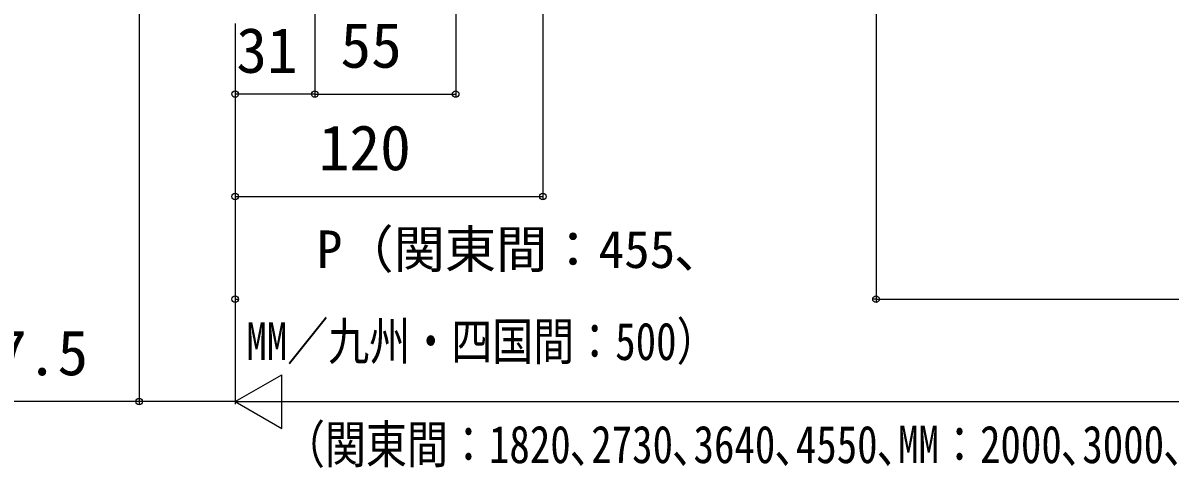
# Model space of a CAD drawing. Units: millimetres, scale not verified. Extents: x -1050 to 1050, y -1571 to 1561.
# Drawn here: x -570.3 to -122.8, y -586.7 to -413.1 of the extents above; entities that cross this region are included whole.
import ezdxf
from ezdxf.enums import TextEntityAlignment as Align

# ---------------------------------------------------------------- set-up
doc = ezdxf.new("R2010")
doc.units = ezdxf.units.MM
doc.header["$LTSCALE"] = 8
doc.layers.add('0-6_YKK_D', color=6, linetype='Continuous')
doc.styles.add('ＭＳ ゴシック', font='')
doc.styles.get('ＭＳ ゴシック').set_extended_font_data('MS Gothic')

msp = doc.modelspace()

# ---------------------------------------------------------------- linework, layer by layer
at = {"layer": '0-6_YKK_D'}
for p, q in [((-401.499, -331.5), (-401.499, -441.8)), ((-367.499, -355.8), (-367.499, -481.8)), ((-237.499, -355.8), (-237.499, -521.8)), ((-237.499, -355.8), (-237.499, -521.8)), ((-456.499, -396.5), (-456.499, -441.8)), ((-456.499, -396.5), (-456.499, -441.8)), ((-525, -401.8), (-525, -561.8)), ((-487.499, -413.3), (-487.499, -481.8)), ((-487.499, -413.3), (-487.499, -561.8)), ((-487.499, -413.3), (-487.499, -441.8)), ((-487.499, -413.3), (-487.499, -561.8)), ((-487.499, -413.3), (-487.499, -521.8)), ((-456.499, -440.8), (-487.499, -440.8)), ((-456.499, -440.8), (-401.499, -440.8)), ((-487.499, -480.8), (-367.499, -480.8)), ((-487.499, -520.8), (-486.545, -520.8)), ((-237.499, -520.8), (-238.454, -520.8)), ((-237.499, -520.8), (12.501, -520.8)), ((-487.499, -560.8), (-469.313, -550.3)), ((-469.313, -571.3), (-469.313, -550.3)), ((-487.499, -560.8), (-469.313, -571.3)), ((-487.499, -560.8), (-451.126, -560.8)), ((-466.499, -560.8), (491.501, -560.8))]:
    msp.add_line(p, q, dxfattribs=at)
msp.add_lwpolyline([(-487.499, -560.8), (-525, -560.8), (-596.009, -560.8)], dxfattribs=at)
for centre in [(-487.499, -440.8), (-456.499, -440.8), (-456.499, -440.8), (-401.499, -440.8), (-487.499, -480.8), (-367.499, -480.8), (-487.499, -520.8), (-237.499, -520.8), (-237.499, -520.8), (-525, -560.8)]:
    msp.add_circle(centre, 1.275, dxfattribs=at)

# ---------------------------------------------------------------- texts
at = {"layer": '0-6_YKK_D', "style": 'ＭＳ ゴシック'}
for s, height, p in [('31', 17.6, (-487.067, -437.8)), ('55', 17.6, (-446.454, -435.8)), ('120', 17.6, (-454.908, -475.8)), ('P（関東間：455､', 14.66, (-455.681, -513.073)), ('37.5', 17.6, (-592.782, -555.8))]:
    msp.add_text(s, height=height, dxfattribs=at).set_placement(p, align=Align.BOTTOM_LEFT)
at = {"layer": '0-6_YKK_D', "style": 'ＭＳ ゴシック', "width": 0.8}
for s, p in [('MM／九州・四国間：500）', (-483.181, -548.982)), ('（関東間：1820､2730､3640､4550､MM：2000､3000､4000､5000､九州・四国間：1910､2865､3820､4775）', (-468.499, -589.209))]:
    msp.add_text(s, height=14.66, dxfattribs=at).set_placement(p, align=Align.BOTTOM_LEFT)

doc.saveas('drawing.dxf')
